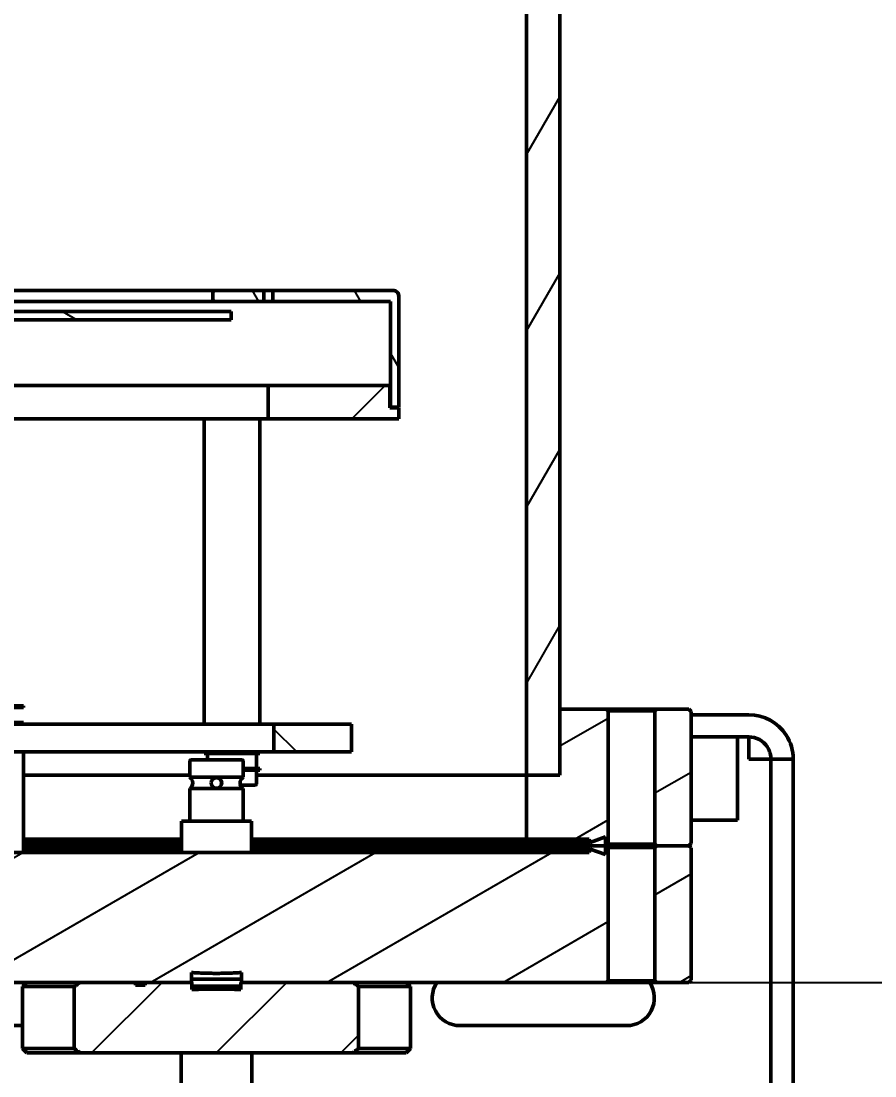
# Model space of a CAD drawing. Header units: millimetres. Extents: x 0 to 420, y 0 to 297.
# Drawn here: x 87.13 to 117.88, y 34.96 to 72.96 of the extents above; entities that cross this region are included whole.
import ezdxf

# ---------------------------------------------------------------- set-up
doc = ezdxf.new("R2010")
doc.units = ezdxf.units.MM
doc.header["$LTSCALE"] = 0.75
for name, color, linetype, lineweight in [('FD_Dimensions', 7, 'Continuous', 25), ('Hatching', 7, 'Continuous', 25), ('Visible', 7, 'Continuous', 50)]:
    doc.layers.add(name, color=color, linetype=linetype, lineweight=lineweight)
doc.styles.get("Standard").update_dxf_attribs({"font": 'arial.ttf'})
doc.dimstyles.new('Dim-ISO-25', dxfattribs={"dimtxt": 3.5, "dimasz": 3.5, "dimexe": 2.1, "dimexo": 2.1, "dimgap": 1.4, "dimtad": 1, "dimzin": 12, "dimdsep": 46, "dimtxsty": 'Standard', "dimcen": 0, "dimazin": 3, "dimtp": 0.1, "dimtm": 0.1, "dimtfac": 0.714286, "dimtmove": 0, "dimatfit": 3, "dimfxl": 1, "dimtzin": 12, "dimarcsym": 0})

# ---------------------------------------------------------------- blocks, each defined once
blk = doc.blocks.new('*D12')
at = {"layer": 'Defpoints', "color": 0, "transparency": 16777216}
for p in [(108.736187, 142.691085), (143.873194, 142.691085), (108.219298, 38.331085)]:
    blk.add_point(p, dxfattribs=at)
at = {"layer": 'FD_Dimensions', "color": 0, "lineweight": -2, "transparency": 16777216}
for p, q in [((110.836187, 142.691085), (145.973194, 142.691085)), ((143.873194, 41.831085), (143.873194, 139.191085)), ((110.319298, 38.331085), (145.973194, 38.331085))]:
    blk.add_line(p, q, dxfattribs=at)
at = {"layer": 'FD_Dimensions', "color": 0, "transparency": 16777216}
for points in [[(143.28986, 139.191085), (144.456527, 139.191085), (143.873194, 142.691085)], [(143.28986, 41.831085), (144.456527, 41.831085), (143.873194, 38.331085)]]:
    blk.add_solid(points, dxfattribs=at)
at = {"layer": 'FD_Dimensions', "color": 0, "transparency": 16777216, "insert": (140.686188, 90.511085), "char_height": 3.5, "attachment_point": 5, "rotation": 90}
blk.add_mtext('521.8', dxfattribs=at)

msp = doc.modelspace()

# ---------------------------------------------------------------- hatches: boundary and pattern name
at = {"layer": 'Hatching'}
h = msp.add_hatch(dxfattribs=at)
h.set_pattern_fill('ANSI31', color=256, angle=15, style=0)
h.paths.add_polyline_path([(65.3393, 113.4511), (62.4793, 113.4511), (60.9993, 113.4511), (60.9993, 113.0511), (66.5393, 113.0511), (66.5393, 124.7111), (65.3393, 124.7111), (65.3393, 122.3311)], flags=0)
h.paths.add_polyline_path([(56.9993, 57.0511), (58.4793, 57.0511), (65.3393, 57.0511), (65.3393, 48.1711), (65.3393, 45.7911), (66.5393, 45.7911), (66.5393, 57.4511), (56.9993, 57.4511)], flags=0)
h.paths.add_polyline_path([(65.3393, 94.0511), (59.4393, 94.0511), (57.8393, 94.0511), (57.8393, 93.6511), (66.5393, 93.6511), (66.5393, 105.4511), (60.9993, 105.4511), (60.9993, 105.0511), (62.4793, 105.0511), (65.3393, 105.0511)], flags=0)
h.paths.add_polyline_path([(57.8393, 80.4511), (59.4393, 80.4511), (65.3393, 80.4511), (65.3393, 65.4511), (58.4793, 65.4511), (56.9993, 65.4511), (56.9993, 65.0511), (66.5393, 65.0511), (66.5393, 80.8511), (57.8393, 80.8511)], flags=0)
h.paths.add_polyline_path([(114.0393, 94.0511), (112.4393, 94.0511), (106.5393, 94.0511), (106.5393, 122.3311), (106.5393, 124.7111), (105.3393, 124.7111), (105.3393, 93.6511), (114.0393, 93.6511)], flags=0)
h.paths.add_polyline_path([(106.5393, 80.4511), (112.4393, 80.4511), (114.0393, 80.4511), (114.0393, 80.8511), (105.3393, 80.8511), (105.3393, 45.7911), (106.5393, 45.7911), (106.5393, 48.1711)], flags=0)
h = msp.add_hatch(dxfattribs=at)
h.set_pattern_fill('ANSI31', color=256, angle=75, style=0)
edge = h.paths.add_edge_path(flags=0)
edge.add_line((71.3352, 59.0511), (71.6353, 59.0511))
edge.add_line((71.6353, 59.0511), (71.6353, 62.8511))
edge.add_line((71.6353, 62.8511), (77.956, 62.8511))
edge.add_spline(control_points=[(77.956, 62.8511), (77.9658, 62.8511), (77.9775, 62.8534), (77.9957, 62.861), (78.0056, 62.8675), (78.0195, 62.8815), (78.0261, 62.8913), (78.0337, 62.9096), (78.036, 62.9212), (78.036, 62.9311)], knot_values=[0.0592444, 0.0592444, 0.0592444, 0.0592444, 0.0740572, 0.0740572, 0.0888685, 0.0888685, 0.1036794, 0.1036794, 0.1184889, 0.1184889, 0.1184889, 0.1184889], degree=3, periodic=0)
edge.add_line((78.036, 62.9311), (78.036, 63.1711))
edge.add_spline(control_points=[(78.036, 63.1711), (78.036, 63.181), (78.0337, 63.1926), (78.0261, 63.2108), (78.0195, 63.2207), (78.0056, 63.2346), (77.9957, 63.2412), (77.9775, 63.2488), (77.9658, 63.2511), (77.956, 63.2511)], knot_values=[0.1184889, 0.1184889, 0.1184889, 0.1184889, 0.1332975, 0.1332975, 0.1481077, 0.1481077, 0.1629198, 0.1629198, 0.1777333, 0.1777333, 0.1777333, 0.1777333], degree=3, periodic=0)
edge.add_line((77.956, 63.2511), (71.5353, 63.2511))
edge.add_spline(control_points=[(71.5353, 63.2511), (71.5106, 63.2511), (71.4815, 63.2453), (71.4359, 63.2264), (71.4113, 63.21), (71.3764, 63.1751), (71.3599, 63.1504), (71.341, 63.1048), (71.3352, 63.0758), (71.3352, 63.0511)], knot_values=[-0.1481008, -0.1481008, -0.1481008, -0.1481008, -0.1110737, -0.1110737, -0.0740478, -0.0740478, -0.0370233, -0.0370233, 0, 0, 0, 0], degree=3, periodic=0)
edge.add_line((71.3352, 63.0511), (71.3352, 59.0511))
edge = h.paths.add_edge_path(flags=0)
edge.add_line((100.4334, 59.0511), (100.7335, 59.0511))
edge.add_line((100.7335, 59.0511), (100.7335, 63.0511))
edge.add_spline(control_points=[(100.7335, 63.0511), (100.7335, 63.0758), (100.7277, 63.1048), (100.7088, 63.1504), (100.6923, 63.1751), (100.6574, 63.21), (100.6328, 63.2264), (100.5872, 63.2453), (100.5581, 63.2511), (100.5334, 63.2511)], knot_values=[0, 0, 0, 0, 0.0370233, 0.0370233, 0.0740478, 0.0740478, 0.1110737, 0.1110737, 0.1481008, 0.1481008, 0.1481008, 0.1481008], degree=3, periodic=0)
edge.add_line((100.5334, 63.2511), (96.193, 63.2511))
edge.add_line((96.193, 63.2511), (96.193, 62.8511))
edge.add_line((96.193, 62.8511), (100.4334, 62.8511))
edge.add_line((100.4334, 62.8511), (100.4334, 59.0511))
edge = h.paths.add_edge_path(flags=0)
edge.add_line((94.1127, 62.8511), (95.873, 62.8511))
edge.add_line((95.873, 62.8511), (95.873, 63.2511))
edge.add_line((95.873, 63.2511), (94.1127, 63.2511))
edge.add_spline(control_points=[(94.1127, 63.2511), (94.1029, 63.2511), (94.0912, 63.2488), (94.073, 63.2412), (94.0631, 63.2346), (94.0492, 63.2207), (94.0426, 63.2108), (94.035, 63.1926), (94.0327, 63.181), (94.0327, 63.1711)], knot_values=[0.0592444, 0.0592444, 0.0592444, 0.0592444, 0.0740579, 0.0740579, 0.08887, 0.08887, 0.1036802, 0.1036802, 0.1184889, 0.1184889, 0.1184889, 0.1184889], degree=3, periodic=0)
edge.add_line((94.0327, 63.1711), (94.0327, 62.9311))
edge.add_spline(control_points=[(94.0327, 62.9311), (94.0327, 62.9212), (94.035, 62.9096), (94.0426, 62.8913), (94.0492, 62.8815), (94.0631, 62.8675), (94.073, 62.861), (94.0912, 62.8534), (94.1029, 62.8511), (94.1127, 62.8511)], knot_values=[0.1184889, 0.1184889, 0.1184889, 0.1184889, 0.1332983, 0.1332983, 0.1481092, 0.1481092, 0.1629205, 0.1629205, 0.1777333, 0.1777333, 0.1777333, 0.1777333], degree=3, periodic=0)
h = msp.add_hatch(dxfattribs=at)
h.set_pattern_fill('ANSI31', color=256, angle=105, style=0)
h.paths.add_polyline_path([(94.6938, 62.4911), (77.3749, 62.4911), (77.3749, 62.1911), (94.6938, 62.1911)], flags=0)
h = msp.add_hatch(dxfattribs=at)
h.set_pattern_fill('ANSI31', color=256, style=0)
h.paths.add_polyline_path([(71.3352, 58.6311), (76.0357, 58.6311), (76.0357, 59.8311), (71.6553, 59.8311), (71.6553, 59.0311), (71.3352, 59.0311)], flags=0)
h.paths.add_polyline_path([(96.033, 58.6311), (100.7335, 58.6311), (100.7335, 59.0311), (100.4134, 59.0311), (100.4134, 59.8311), (96.033, 59.8311)], flags=0)
h = msp.add_hatch(dxfattribs=at)
h.set_pattern_fill('ANSI31', color=256, angle=-15, style=0)
h.paths.add_polyline_path([(110.0193, 48.1711), (109.9593, 48.1111), (109.9593, 43.3111), (110.0193, 43.2511), (111.1793, 43.2511), (111.2593, 43.3311), (111.2593, 48.0911), (111.1793, 48.1711)], flags=0)
h.paths.add_polyline_path([(61.9193, 48.1111), (61.8593, 48.1711), (60.6993, 48.1711), (60.6193, 48.0911), (60.6193, 43.3311), (60.6993, 43.2511), (61.8593, 43.2511), (61.9193, 43.3111)], flags=0)
h.paths.add_polyline_path([(105.3393, 45.7911), (105.3393, 43.4911), (107.5856, 43.4911), (107.6293, 43.3711), (108.1743, 43.5694), (108.1743, 43.2511), (108.2193, 43.2511), (108.2793, 43.3111), (108.2793, 48.1111), (108.2193, 48.1711), (106.5393, 48.1711), (106.5393, 45.7911)], flags=0)
h.paths.add_polyline_path([(66.5393, 43.4911), (66.5393, 45.7911), (65.3393, 45.7911), (65.3393, 48.1711), (63.6593, 48.1711), (63.5993, 48.1111), (63.5993, 43.3111), (63.6593, 43.2511), (63.7043, 43.2511), (63.7043, 43.5694), (64.2493, 43.3711), (64.293, 43.4911)], flags=0)
h = msp.add_hatch(dxfattribs=at)
h.set_pattern_fill('ANSI31', color=256, angle=90, style=0)
h.paths.add_polyline_path([(73.0354, 46.6311), (75.8356, 46.6311), (75.8356, 47.6311), (73.0354, 47.6311)], flags=0)
h.paths.add_polyline_path([(96.2331, 46.6311), (99.0333, 46.6311), (99.0333, 47.6311), (96.2331, 47.6311)], flags=0)
h = msp.add_hatch(dxfattribs=at)
h.set_pattern_fill('ANSI31', color=256, angle=-15, style=0)
h.paths.add_polyline_path([(109.9593, 38.3911), (110.0193, 38.3311), (111.1793, 38.3311), (111.2593, 38.4111), (111.2593, 43.1711), (111.1793, 43.2511), (110.0193, 43.2511), (109.9593, 43.1911)], flags=0)
h.paths.add_polyline_path([(61.8593, 38.3311), (61.9193, 38.3911), (61.9193, 43.1911), (61.8593, 43.2511), (60.6993, 43.2511), (60.6193, 43.1711), (60.6193, 38.4111), (60.6993, 38.3311)], flags=0)
edge = h.paths.add_edge_path(flags=0)
edge.add_line((64.293, 43.0111), (64.2493, 43.1311))
edge.add_line((64.2493, 43.1311), (63.7043, 42.9327))
edge.add_line((63.7043, 42.9327), (63.7043, 43.2511))
edge.add_line((63.7043, 43.2511), (63.6593, 43.2511))
edge.add_line((63.6593, 43.2511), (63.5993, 43.1911))
edge.add_line((63.5993, 43.1911), (63.5993, 38.3911))
edge.add_line((63.5993, 38.3911), (63.6593, 38.3311))
edge.add_line((63.6593, 38.3311), (72.9892, 38.3311))
edge.add_line((72.9892, 38.3311), (74.1587, 38.3311))
edge.add_line((74.1587, 38.3311), (74.2389, 38.3311))
edge.add_line((74.2389, 38.3311), (75.4358, 38.3311))
edge.add_line((75.4358, 38.3311), (75.516, 38.3311))
edge.add_line((75.516, 38.3311), (76.8094, 38.3311))
edge.add_line((76.8094, 38.3311), (76.8094, 38.6858))
edge.add_spline(control_points=[(76.8094, 38.6858), (77.7121, 38.6245), (78.6147, 38.6858)], knot_values=[0, 0, 0, 0.9031512, 0.9031512, 0.9031512], weights=[1, 1.0178947, 1], degree=2, periodic=0)
edge.add_line((78.6147, 38.6858), (78.6147, 38.3311))
edge.add_line((78.6147, 38.3311), (80.0708, 38.3311))
edge.add_line((80.0708, 38.3311), (80.1527, 38.3311))
edge.add_line((80.1527, 38.3311), (81.3204, 38.3311))
edge.add_line((81.3204, 38.3311), (81.4023, 38.3311))
edge.add_line((81.4023, 38.3311), (82.7499, 38.3311))
edge.add_line((82.7499, 38.3311), (89.2551, 38.3311))
edge.add_line((89.2551, 38.3311), (91.2481, 38.3311))
edge.add_line((91.2481, 38.3311), (91.6001, 38.3311))
edge.add_line((91.6001, 38.3311), (93.2639, 38.3311))
edge.add_line((93.2639, 38.3311), (93.2639, 38.6858))
edge.add_spline(control_points=[(93.2639, 38.6858), (94.1665, 38.6245), (95.0692, 38.6858)], knot_values=[0, 0, 0, 0.9031512, 0.9031512, 0.9031512], weights=[1, 1.0178947, 1], degree=2, periodic=0)
edge.add_line((95.0692, 38.6858), (95.0692, 38.3311))
edge.add_line((95.0692, 38.3311), (99.0779, 38.3311))
edge.add_line((99.0779, 38.3311), (108.2193, 38.3311))
edge.add_line((108.2193, 38.3311), (108.2793, 38.3911))
edge.add_line((108.2793, 38.3911), (108.2793, 43.1911))
edge.add_line((108.2793, 43.1911), (108.2193, 43.2511))
edge.add_line((108.2193, 43.2511), (108.1743, 43.2511))
edge.add_line((108.1743, 43.2511), (108.1743, 42.9327))
edge.add_line((108.1743, 42.9327), (107.6293, 43.1311))
edge.add_line((107.6293, 43.1311), (107.5856, 43.0111))
edge.add_line((107.5856, 43.0111), (64.293, 43.0111))
h = msp.add_hatch(dxfattribs=at)
h.set_pattern_fill('ANSI31', color=256, style=0)
edge = h.paths.add_edge_path(flags=0)
edge.add_line((91.6001, 38.2295), (91.2481, 38.2295))
edge.add_line((91.2481, 38.2295), (91.2481, 38.3311))
edge.add_line((91.2481, 38.3311), (89.2551, 38.3311))
edge.add_spline(control_points=[(89.2551, 38.3311), (89.1513, 38.2565), (89.0452, 38.1787)], knot_values=[0, 0, 0, 0.1296934, 0.1296934, 0.1296934], weights=[1, 1.0001154, 1], degree=2, periodic=0)
edge.add_line((89.0452, 38.1787), (89.0452, 35.9435))
edge.add_spline(control_points=[(89.0452, 35.9435), (89.1513, 35.8657), (89.2551, 35.7911)], knot_values=[0, 0, 0, 0.1296934, 0.1296934, 0.1296934], weights=[1, 1.0001154, 1], degree=2, periodic=0)
edge.add_line((89.2551, 35.7911), (99.0779, 35.7911))
edge.add_spline(control_points=[(99.0779, 35.7911), (99.1817, 35.8657), (99.2878, 35.9435)], knot_values=[0, 0, 0, 0.1296934, 0.1296934, 0.1296934], weights=[1, 1.0001154, 1], degree=2, periodic=0)
edge.add_line((99.2878, 35.9435), (99.2878, 38.1787))
edge.add_spline(control_points=[(99.2878, 38.1787), (99.1817, 38.2565), (99.0779, 38.3311)], knot_values=[0, 0, 0, 0.1296934, 0.1296934, 0.1296934], weights=[1, 1.0001154, 1], degree=2, periodic=0)
edge.add_line((99.0779, 38.3311), (95.0692, 38.3311))
edge.add_line((95.0692, 38.3311), (95.0479, 38.3311))
edge.add_line((95.0479, 38.3311), (95.0479, 38.072))
edge.add_spline(control_points=[(95.0479, 38.072), (94.1665, 38.1039), (93.2852, 38.072)], knot_values=[0, 0, 0, 0.8815287, 0.8815287, 0.8815287], weights=[1, 1.0170695, 1], degree=2, periodic=0)
edge.add_line((93.2852, 38.072), (93.2852, 38.3311))
edge.add_line((93.2852, 38.3311), (93.2639, 38.3311))
edge.add_line((93.2639, 38.3311), (91.6001, 38.3311))
edge.add_line((91.6001, 38.3311), (91.6001, 38.2295))

# ---------------------------------------------------------------- linework, layer by layer
at = {"layer": 'Visible', "extrusion": (-1e-16, -1, 0)}
for p, q in [((105.3393, 80.8511), (105.3393, 45.7911)), ((106.5393, 45.7911), (106.5393, 80.4511)), ((77.956, 63.2511), (94.1127, 63.2511)), ((94.0327, 63.1711), (94.0327, 62.9311)), ((95.873, 63.2511), (94.1127, 63.2511)), ((95.873, 62.8511), (95.873, 63.2511)), ((96.193, 63.2511), (95.873, 63.2511)), ((100.5334, 63.2511), (96.193, 63.2511)), ((96.193, 63.2511), (96.193, 62.8511)), ((100.5344, 63.2511), (100.5334, 63.2511)), ((94.1127, 62.8511), (77.956, 62.8511)), ((94.1127, 62.8511), (95.873, 62.8511)), ((96.193, 62.8511), (95.873, 62.8511)), ((96.193, 62.8511), (100.4334, 62.8511)), ((100.4334, 62.8511), (100.4334, 59.0511)), ((100.7335, 59.0511), (100.7335, 63.0511)), ((100.7344, 59.0511), (100.7344, 63.0511)), ((94.6938, 62.4911), (77.3749, 62.4911)), ((94.6938, 62.1911), (94.6938, 62.4911)), ((94.6938, 62.4911), (94.6954, 62.4911)), ((94.6954, 62.4911), (94.6954, 62.1911)), ((77.3749, 62.1911), (94.6938, 62.1911)), ((94.6938, 62.1911), (94.6954, 62.1911)), ((96.033, 59.8311), (76.0357, 59.8311)), ((100.4134, 59.8311), (96.033, 59.8311)), ((96.033, 59.8311), (96.033, 58.6311)), ((100.4134, 59.0311), (100.4134, 59.8311)), ((100.4143, 59.8311), (100.4134, 59.8311)), ((100.4143, 59.0311), (100.4143, 59.8311)), ((100.7335, 59.0311), (100.4134, 59.0311)), ((100.4143, 59.0511), (100.4334, 59.0511)), ((100.4334, 59.0511), (100.7335, 59.0511)), ((100.7344, 59.0511), (100.7335, 59.0511)), ((100.7335, 58.6311), (100.7335, 59.0311)), ((100.7344, 59.0311), (100.7335, 59.0311)), ((100.7344, 58.6311), (100.7344, 59.0311)), ((96.033, 58.6311), (76.0357, 58.6311)), ((93.7293, 47.6311), (93.7293, 58.6311)), ((95.7293, 47.6311), (95.7293, 58.6311)), ((96.033, 58.6311), (100.7335, 58.6311)), ((100.7344, 58.6311), (100.7335, 58.6311)), ((87.2218, 48.2911), (85.2218, 48.2911)), ((87.2218, 48.2311), (87.2218, 48.2911)), ((87.2218, 48.2311), (85.2218, 48.2311)), ((108.2193, 48.1711), (106.5393, 48.1711)), ((106.5393, 48.1711), (106.5393, 45.7911)), ((108.2793, 48.1111), (108.2193, 48.1711)), ((108.2193, 48.1711), (110.0193, 48.1711)), ((108.2793, 43.3111), (108.2793, 48.1111)), ((109.9593, 48.1111), (108.2793, 48.1111)), ((110.0193, 48.1711), (109.9593, 48.1111)), ((109.9593, 48.1111), (109.9593, 43.3111)), ((111.1793, 48.1711), (110.0193, 48.1711)), ((111.2593, 48.0911), (111.1793, 48.1711)), ((111.2593, 43.3311), (111.2593, 48.0911)), ((111.2593, 47.9711), (113.3393, 47.9711)), ((75.8356, 47.6311), (96.2331, 47.6311)), ((87.2218, 47.6911), (85.2218, 47.6911)), ((87.2218, 47.6311), (87.2218, 47.6911)), ((99.0333, 47.6311), (96.2331, 47.6311)), ((96.2331, 47.6311), (96.2331, 46.6311)), ((99.0333, 46.6311), (99.0333, 47.6311)), ((99.0344, 47.6311), (99.0333, 47.6311)), ((99.0344, 46.6311), (99.0344, 47.6311)), ((111.6944, 47.1711), (111.2593, 47.1711)), ((113.3393, 47.1711), (111.6944, 47.1711)), ((112.9393, 47.1711), (112.9393, 44.1711)), ((113.3393, 46.3711), (113.3393, 47.1711)), ((75.8356, 46.6311), (96.2331, 46.6311)), ((87.2218, 43.0111), (87.2218, 46.6311)), ((93.7293, 46.6311), (93.7293, 46.5711)), ((93.7293, 46.5711), (95.7293, 46.5711)), ((93.846, 46.5311), (93.846, 46.3524)), ((95.6126, 46.5311), (95.6126, 46.0711)), ((95.7293, 46.6311), (95.7293, 46.5711)), ((96.2331, 46.6311), (99.0333, 46.6311)), ((99.0344, 46.6311), (99.0333, 46.6311)), ((114.1393, 46.3711), (113.3393, 46.3711)), ((114.4913, 46.3711), (114.1393, 46.3711)), ((114.1393, 46.1101), (114.1393, 46.3711)), ((114.9393, 46.3711), (114.4913, 46.3711)), ((114.9393, 46.3711), (114.9393, 46.1101)), ((93.2064, 45.7173), (93.2064, 46.3016)), ((93.2572, 46.3524), (95.0759, 46.3524)), ((95.1267, 45.7173), (95.1267, 46.3016)), ((95.1267, 46.0311), (95.7293, 46.0311)), ((95.7293, 46.0311), (95.7293, 45.9711)), ((114.1393, 34.0535), (114.1393, 46.1101)), ((114.9393, 46.1101), (114.9393, 34.0535)), ((93.2064, 45.7911), (87.2218, 45.7911)), ((87.2218, 45.7911), (93.2064, 45.7911)), ((95.1267, 45.7173), (93.2064, 45.7173)), ((95.1267, 45.9711), (95.7293, 45.9711)), ((95.6126, 45.9311), (95.6126, 45.4711)), ((105.3393, 45.7911), (95.6126, 45.7911)), ((95.6126, 45.7911), (105.3393, 45.7911)), ((105.3393, 45.7911), (106.5393, 45.7911)), ((105.3393, 45.7911), (105.3393, 43.4911)), ((106.5393, 45.7911), (105.3393, 45.7911)), ((93.2064, 45.3111), (95.1267, 45.3111)), ((93.2064, 44.1324), (93.2064, 45.3111)), ((95.0324, 45.4311), (95.3445, 45.4311)), ((95.1267, 44.1324), (95.1267, 45.3111)), ((95.5726, 45.4311), (95.3445, 45.4311)), ((92.9092, 44.1324), (95.4238, 44.1324)), ((92.9092, 43.0111), (92.9092, 44.1324)), ((95.4238, 43.0111), (95.4238, 44.1324)), ((112.5587, 44.1711), (111.2593, 44.1711)), ((112.5587, 44.1711), (112.9393, 44.1711)), ((87.2218, 43.4911), (92.9092, 43.4911)), ((92.9092, 43.3711), (87.2218, 43.3711)), ((89.1285, 43.2511), (89.1285, 43.3711)), ((89.5911, 43.2511), (89.6036, 43.3311)), ((89.6036, 43.3711), (89.6036, 43.3311)), ((89.7062, 43.3711), (89.7062, 43.2511)), ((95.4238, 43.4911), (105.3393, 43.4911)), ((107.6293, 43.3711), (95.4238, 43.3711)), ((105.3393, 43.4911), (107.5856, 43.4911)), ((107.5856, 43.4911), (107.6293, 43.3711)), ((107.6293, 43.3711), (108.1743, 43.5694)), ((108.1743, 43.5694), (108.1743, 43.2511)), ((111.1793, 43.2511), (111.2593, 43.3311)), ((107.5856, 43.0111), (64.293, 43.0111)), ((87.2218, 43.2511), (92.9092, 43.2511)), ((89.1285, 43.2511), (87.2218, 43.2511)), ((87.2218, 43.1311), (92.9092, 43.1311)), ((92.9092, 43.2511), (89.7062, 43.2511)), ((95.4238, 43.2511), (108.1743, 43.2511)), ((108.1743, 43.2511), (95.4238, 43.2511)), ((95.4238, 43.1311), (107.6293, 43.1311)), ((107.6293, 43.1311), (107.5856, 43.0111)), ((108.1743, 42.9327), (107.6293, 43.1311)), ((108.2193, 43.2511), (108.1743, 43.2511)), ((108.1743, 43.2511), (108.1743, 42.9327)), ((108.1743, 43.2511), (108.2193, 43.2511)), ((108.2193, 43.2511), (108.2793, 43.3111)), ((108.2793, 43.1911), (108.2193, 43.2511)), ((108.2193, 43.2511), (110.0193, 43.2511)), ((110.0193, 43.2511), (108.2193, 43.2511)), ((108.2793, 43.3111), (109.9593, 43.3111)), ((108.2793, 38.3911), (108.2793, 43.1911)), ((109.9593, 43.1911), (108.2793, 43.1911)), ((109.9593, 43.3111), (110.0193, 43.2511)), ((110.0193, 43.2511), (109.9593, 43.1911)), ((109.9593, 43.1911), (109.9593, 38.3911)), ((111.1793, 43.2511), (110.0193, 43.2511)), ((110.0193, 43.2511), (111.1793, 43.2511)), ((111.2593, 43.1711), (111.1793, 43.2511)), ((111.2593, 38.4111), (111.2593, 43.1711)), ((93.2639, 38.3311), (93.2639, 38.6858)), ((95.0692, 38.4511), (93.2639, 38.4511)), ((95.0692, 38.6858), (95.0692, 38.3311)), ((108.2193, 38.3311), (108.2793, 38.3911)), ((108.2793, 38.3911), (109.9593, 38.3911)), ((109.9593, 38.3911), (110.0193, 38.3311)), ((111.1793, 38.3311), (111.2593, 38.4111)), ((78.6147, 38.3311), (93.2639, 38.3311)), ((87.3339, 38.3311), (87.1815, 38.1787)), ((89.0452, 38.1787), (87.1815, 38.1787)), ((87.1815, 35.9435), (87.1815, 38.1787)), ((89.0452, 38.1787), (89.0452, 35.9435)), ((91.2481, 38.3311), (89.2551, 38.3311)), ((91.2481, 38.2295), (91.2481, 38.3311)), ((91.6001, 38.2295), (91.2481, 38.2295)), ((93.2852, 38.3311), (91.6001, 38.3311)), ((91.6001, 38.3311), (91.6001, 38.2295)), ((93.2852, 38.072), (93.2852, 38.3311)), ((95.0479, 38.199), (93.2852, 38.199)), ((99.0779, 38.3311), (95.0479, 38.3311)), ((95.0479, 38.3311), (95.0479, 38.072)), ((95.0692, 38.3311), (108.2193, 38.3311)), ((99.2878, 35.9435), (99.2878, 38.1787)), ((101.1515, 38.1787), (99.2878, 38.1787)), ((100.9991, 38.3311), (101.1515, 38.1787)), ((101.1515, 35.9435), (101.1515, 38.1787)), ((110.0193, 38.3311), (108.2193, 38.3311)), ((110.0193, 38.3311), (111.1793, 38.3311)), ((87.1815, 36.7711), (84.8695, 36.7711)), ((108.9393, 36.7711), (102.9393, 36.7711)), ((89.0452, 35.9435), (87.1815, 35.9435)), ((87.3339, 35.7911), (87.1815, 35.9435)), ((89.2551, 35.7911), (87.3339, 35.7911)), ((89.2551, 35.7911), (99.0779, 35.7911)), ((92.8965, 34.516), (92.8965, 35.7911)), ((95.4365, 34.516), (95.4365, 35.7911)), ((100.9991, 35.7911), (99.0779, 35.7911)), ((101.1515, 35.9435), (99.2878, 35.9435)), ((100.9991, 35.7911), (101.1515, 35.9435))]:
    msp.add_line(p, q, dxfattribs=at)
at = {"layer": 'Visible', "extrusion": (0, 0, -1)}
msp.add_circle((-94.1665, 45.5142), 0.1905, dxfattribs=at)
for centre, radius, start, end in [((-100.5344, 63.0511), 0.2, 90, 180), ((-113.3393, 46.3711), 1.6, 90, 147.34078), ((-93.886, 46.5311), 0.04, 0, 90), ((-95.5726, 46.5311), 0.04, 90, 180), ((-93.2572, 46.3016), 0.0508, 0, 90), ((-95.0759, 46.3016), 0.0508, 90, 180), ((-95.5726, 46.0711), 0.04, 180, 270), ((-93.0715, 45.5142), 0.2438, 123.59216, 236.40784), ((-95.2616, 45.5142), 0.2438, 303.59216, 56.40784), ((-95.5726, 45.9311), 0.04, 90, 180), ((-95.5726, 45.4711), 0.04, 180, 270), ((-102.9393, 37.7711), 1, 270, 34.0558), ((-108.9393, 37.7711), 1, 145.9442, 270)]:
    msp.add_arc(centre, radius, start, end, dxfattribs=at)
at = {"layer": 'Visible'}
for radius, start, end in [(0.8, 32.65922, 90), (1.6, 0, 32.65922)]:
    msp.add_arc((113.3393, 46.3711), radius, start, end, dxfattribs=at)
for points, knots in [([(94.1127, 63.2511), (94.1029, 63.2511), (94.0912, 63.2488), (94.073, 63.2412), (94.0631, 63.2346), (94.0492, 63.2207), (94.0426, 63.2108), (94.035, 63.1926), (94.0327, 63.181), (94.0327, 63.1711)], [0.05924438, 0.05924438, 0.05924438, 0.05924438, 0.07405793, 0.07405793, 0.088869984, 0.088869984, 0.103680194, 0.103680194, 0.11848886, 0.11848886, 0.11848886, 0.11848886]), ([(100.7335, 63.0511), (100.7335, 63.0758), (100.7277, 63.1048), (100.7088, 63.1504), (100.6923, 63.1751), (100.6574, 63.21), (100.6328, 63.2264), (100.5872, 63.2453), (100.5581, 63.2511), (100.5334, 63.2511)], [0, 0, 0, 0, 0.03702334, 0.03702334, 0.07404783, 0.07404783, 0.11107372, 0.11107372, 0.14810081, 0.14810081, 0.14810081, 0.14810081]), ([(94.0327, 62.9311), (94.0327, 62.9212), (94.035, 62.9096), (94.0426, 62.8913), (94.0492, 62.8815), (94.0631, 62.8675), (94.073, 62.861), (94.0912, 62.8534), (94.1029, 62.8511), (94.1127, 62.8511)], [0.11848886, 0.11848886, 0.11848886, 0.11848886, 0.133298283, 0.133298283, 0.148109249, 0.148109249, 0.162920548, 0.162920548, 0.17773334, 0.17773334, 0.17773334, 0.17773334])]:
    msp.add_open_spline(points, degree=3, knots=knots, dxfattribs=at)
msp.add_open_spline([(114.0128, 46.8028), (114.1023, 46.6632), (114.1393, 46.4962), (114.1393, 46.3711)], degree=3, dxfattribs=at)
for points, weights in [([(93.2639, 38.6858), (94.1665, 38.6245), (95.0692, 38.6858)], [1, 1.01789473684, 1]), ([(89.2551, 38.3311), (89.1513, 38.2565), (89.0452, 38.1787)], [1, 1.0001153928, 1]), ([(95.0479, 38.072), (94.1665, 38.1039), (93.2852, 38.072)], [1, 1.01706947368, 1]), ([(99.2878, 38.1787), (99.1817, 38.2565), (99.0779, 38.3311)], [1, 1.0001153928, 1]), ([(89.0452, 35.9435), (89.1513, 35.8657), (89.2551, 35.7911)], [1, 1.0001153928, 1]), ([(99.0779, 35.7911), (99.1817, 35.8657), (99.2878, 35.9435)], [1, 1.0001153928, 1])]:
    msp.add_rational_spline(points, weights, degree=2, dxfattribs=at)

# ---------------------------------------------------------------- dimensions: what is measured, and where the dimension line sits
at = {"layer": 'FD_Dimensions'}
dim = msp.add_linear_dim(base=(143.8732, 142.6911), p1=(108.2193, 38.3311), p2=(108.7362, 142.6911), angle=90, dimstyle='Dim-ISO-25', override={"dimlfac": 5, "dimclrd": 0, "dimclre": 0}, dxfattribs=at)
dim.commit()
dim.dimension.update_dxf_attribs({"geometry": '*D12', "text_midpoint": (140.6862, 90.5111)})

doc.saveas('drawing.dxf')
